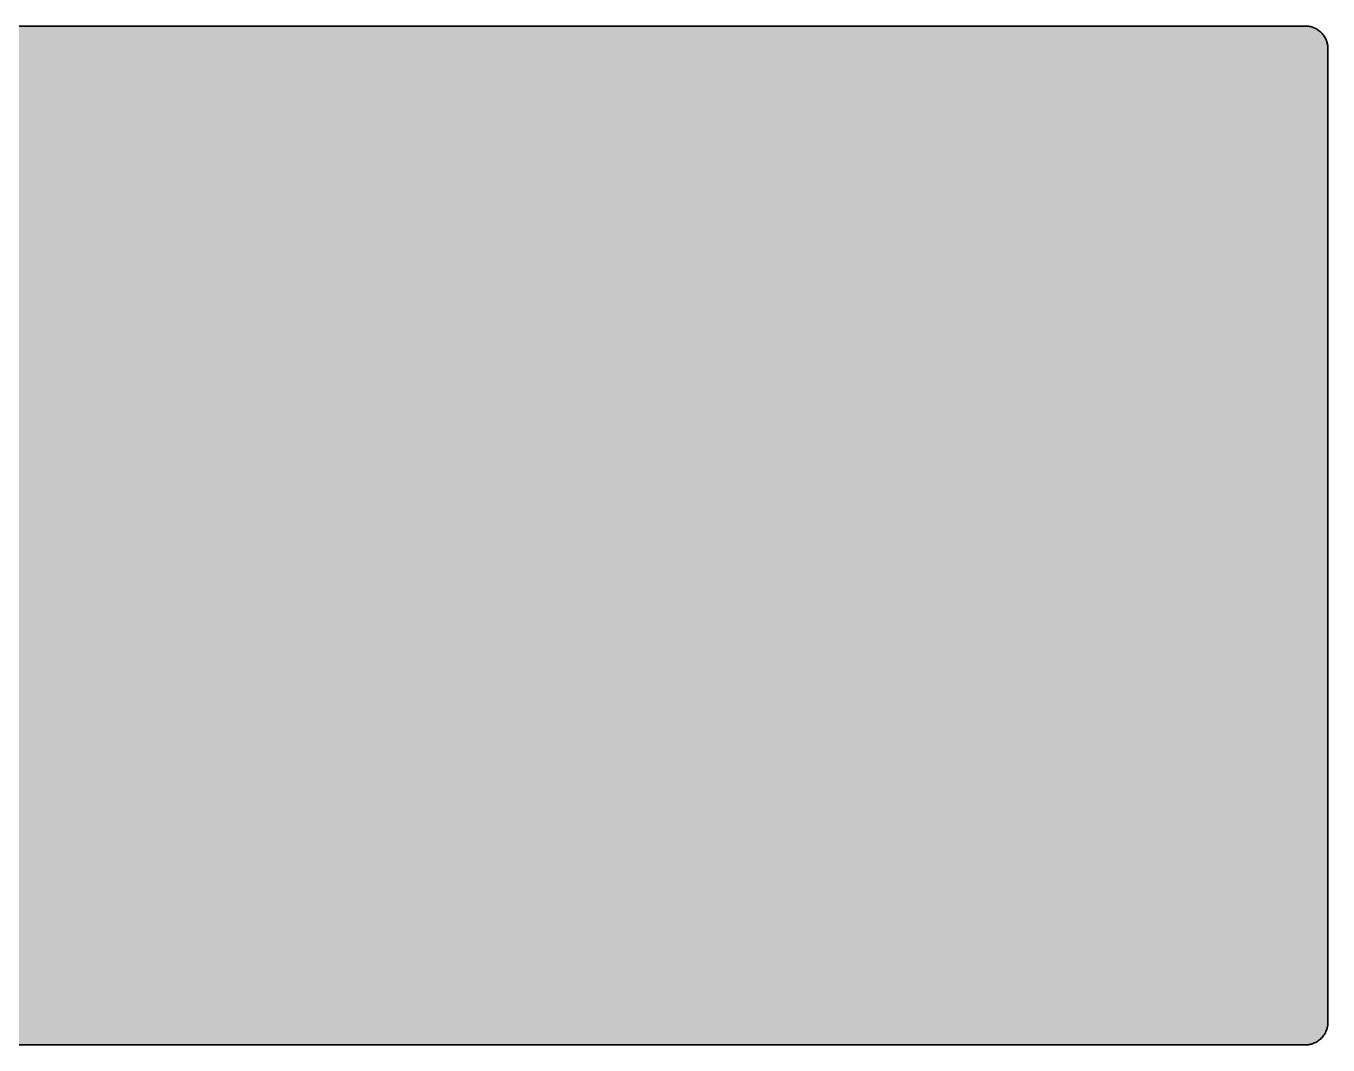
# Model space of a CAD drawing. Header units: millimetres. Extents: x 0 to 3661, y -1188 to 730.
# Drawn here: x 1174 to 2324, y -1188 to -288 of the extents above; entities that cross this region are included whole.
import ezdxf

# ---------------------------------------------------------------- set-up
doc = ezdxf.new("R2010")
doc.units = ezdxf.units.MM
doc.layers.add('Blocks', color=7, linetype='Continuous')
doc.layers.add('Blocks$Fill', color=7, linetype='Continuous', true_color=0xffffff)
doc.layers.add('Blocks$Inner', color=7, linetype='Continuous', lineweight=25, true_color=0x007f00)
doc.layers.add('Blocks$Outline', color=7, linetype='Continuous', lineweight=35, true_color=0xff3f3f)

# ---------------------------------------------------------------- blocks, each defined once
blk = doc.blocks.new('AA10 Dining Table Top')
at = {"layer": 'Blocks$Fill'}
blk.add_hatch(color=256, dxfattribs=at).paths.add_polyline_path([(2180, 450), (20, 450), (19.6, 450), (19.1, 450), (18.7, 450), (18.2, 449.9), (17.7, 449.9), (17.3, 449.8), (16.8, 449.7), (16.4, 449.7), (15.9, 449.6), (15.4, 449.5), (15, 449.4), (14.5, 449.2), (14, 449.1), (13.6, 448.9), (13.1, 448.8), (12.6, 448.6), (12.2, 448.4), (11.7, 448.2), (11.3, 448), (10.8, 447.8), (10.4, 447.5), (9.9, 447.3), (9.5, 447), (9.1, 446.7), (8.6, 446.5), (8.2, 446.2), (7.8, 445.8), (7.4, 445.5), (7, 445.2), (6.6, 444.9), (6.2, 444.5), (5.9, 444.1), (5.5, 443.8), (5.1, 443.4), (4.8, 443), (4.5, 442.6), (4.2, 442.2), (3.8, 441.8), (3.5, 441.4), (3.3, 440.9), (3, 440.5), (2.7, 440.1), (2.5, 439.6), (2.2, 439.2), (2, 438.7), (1.8, 438.3), (1.6, 437.8), (1.4, 437.4), (1.2, 436.9), (1.1, 436.4), (0.9, 436), (0.8, 435.5), (0.6, 435), (0.5, 434.6), (0.4, 434.1), (0.3, 433.6), (0.3, 433.2), (0.2, 432.7), (0.1, 432.3), (0.1, 431.8), (0, 431.3), (0, 430.9), (0, 430.4), (0, 430), (0, -430), (0, -430.4), (0, -430.9), (0, -431.3), (0.1, -431.8), (0.1, -432.3), (0.2, -432.7), (0.3, -433.2), (0.3, -433.6), (0.4, -434.1), (0.5, -434.6), (0.6, -435), (0.8, -435.5), (0.9, -436), (1.1, -436.4), (1.2, -436.9), (1.4, -437.4), (1.6, -437.8), (1.8, -438.3), (2, -438.7), (2.2, -439.2), (2.5, -439.6), (2.7, -440.1), (3, -440.5), (3.3, -440.9), (3.5, -441.4), (3.8, -441.8), (4.2, -442.2), (4.5, -442.6), (4.8, -443), (5.1, -443.4), (5.5, -443.8), (5.9, -444.1), (6.2, -444.5), (6.6, -444.9), (7, -445.2), (7.4, -445.5), (7.8, -445.8), (8.2, -446.2), (8.6, -446.5), (9.1, -446.7), (9.5, -447), (9.9, -447.3), (10.4, -447.5), (10.8, -447.8), (11.3, -448), (11.7, -448.2), (12.2, -448.4), (12.6, -448.6), (13.1, -448.8), (13.6, -448.9), (14, -449.1), (14.5, -449.2), (15, -449.4), (15.4, -449.5), (15.9, -449.6), (16.4, -449.7), (16.8, -449.7), (17.3, -449.8), (17.7, -449.9), (18.2, -449.9), (18.7, -450), (19.1, -450), (19.6, -450), (20, -450), (2180, -450), (2180.4, -450), (2180.9, -450), (2181.3, -450), (2181.8, -449.9), (2182.3, -449.9), (2182.7, -449.8), (2183.2, -449.7), (2183.6, -449.7), (2184.1, -449.6), (2184.6, -449.5), (2185, -449.4), (2185.5, -449.2), (2186, -449.1), (2186.4, -448.9), (2186.9, -448.8), (2187.4, -448.6), (2187.8, -448.4), (2188.3, -448.2), (2188.7, -448), (2189.2, -447.8), (2189.6, -447.5), (2190.1, -447.3), (2190.5, -447), (2190.9, -446.7), (2191.4, -446.5), (2191.8, -446.2), (2192.2, -445.8), (2192.6, -445.5), (2193, -445.2), (2193.4, -444.9), (2193.8, -444.5), (2194.1, -444.1), (2194.5, -443.8), (2194.9, -443.4), (2195.2, -443), (2195.5, -442.6), (2195.8, -442.2), (2196.2, -441.8), (2196.5, -441.4), (2196.7, -440.9), (2197, -440.5), (2197.3, -440.1), (2197.5, -439.6), (2197.8, -439.2), (2198, -438.7), (2198.2, -438.3), (2198.4, -437.8), (2198.6, -437.4), (2198.8, -436.9), (2198.9, -436.4), (2199.1, -436), (2199.2, -435.5), (2199.4, -435), (2199.5, -434.6), (2199.6, -434.1), (2199.7, -433.6), (2199.7, -433.2), (2199.8, -432.7), (2199.9, -432.3), (2199.9, -431.8), (2200, -431.3), (2200, -430.9), (2200, -430.4), (2200, -430), (2200, 430), (2200, 430.4), (2200, 430.9), (2200, 431.3), (2199.9, 431.8), (2199.9, 432.3), (2199.8, 432.7), (2199.7, 433.2), (2199.7, 433.6), (2199.6, 434.1), (2199.5, 434.6), (2199.4, 435), (2199.2, 435.5), (2199.1, 436), (2198.9, 436.4), (2198.8, 436.9), (2198.6, 437.4), (2198.4, 437.8), (2198.2, 438.3), (2198, 438.7), (2197.8, 439.2), (2197.5, 439.6), (2197.3, 440.1), (2197, 440.5), (2196.7, 440.9), (2196.5, 441.4), (2196.2, 441.8), (2195.8, 442.2), (2195.5, 442.6), (2195.2, 443), (2194.9, 443.4), (2194.5, 443.8), (2194.1, 444.1), (2193.8, 444.5), (2193.4, 444.9), (2193, 445.2), (2192.6, 445.5), (2192.2, 445.8), (2191.8, 446.2), (2191.4, 446.5), (2190.9, 446.7), (2190.5, 447), (2190.1, 447.3), (2189.6, 447.5), (2189.2, 447.8), (2188.7, 448), (2188.3, 448.2), (2187.8, 448.4), (2187.4, 448.6), (2186.9, 448.8), (2186.4, 448.9), (2186, 449.1), (2185.5, 449.2), (2185, 449.4), (2184.6, 449.5), (2184.1, 449.6), (2183.6, 449.7), (2183.2, 449.7), (2182.7, 449.8), (2182.3, 449.9), (2181.8, 449.9), (2181.3, 450), (2180.9, 450), (2180.4, 450)], flags=0)
at = {"layer": 'Blocks$Inner'}
for points in [[(2180, 450), (1100, 450), (20, 450)], [(2200, -430), (2200, 0), (2200, 430)], [(20, -450), (1100, -450), (2180, -450)]]:
    blk.add_open_spline(points, degree=2, dxfattribs=at)
for points, weights in [([(2200, 430), (2200, 450), (2180, 450)], [1, 0.707106781187, 1]), ([(2180, -450), (2200, -450), (2200, -430)], [1, 0.707106781186, 1])]:
    blk.add_rational_spline(points, weights, degree=2, dxfattribs=at)
at = {"layer": 'Blocks$Outline'}
for points in [[(2180, 450), (20, 450)], [(2200, -430), (2200, 430)], [(20, -450), (2180, -450)]]:
    blk.add_lwpolyline(points, dxfattribs=at)
for points, weights in [([(2200, 430), (2200, 450), (2180, 450)], [1, 0.707106781187, 1]), ([(2180, -450), (2200, -450), (2200, -430)], [1, 0.707106781186, 1])]:
    blk.add_rational_spline(points, weights, degree=2, dxfattribs=at)

msp = doc.modelspace()

# ---------------------------------------------------------------- block references
at = {"layer": 'Blocks'}
msp.add_blockref('AA10 Dining Table Top', (123.8, -738.4), dxfattribs=at)

doc.saveas('drawing.dxf')
